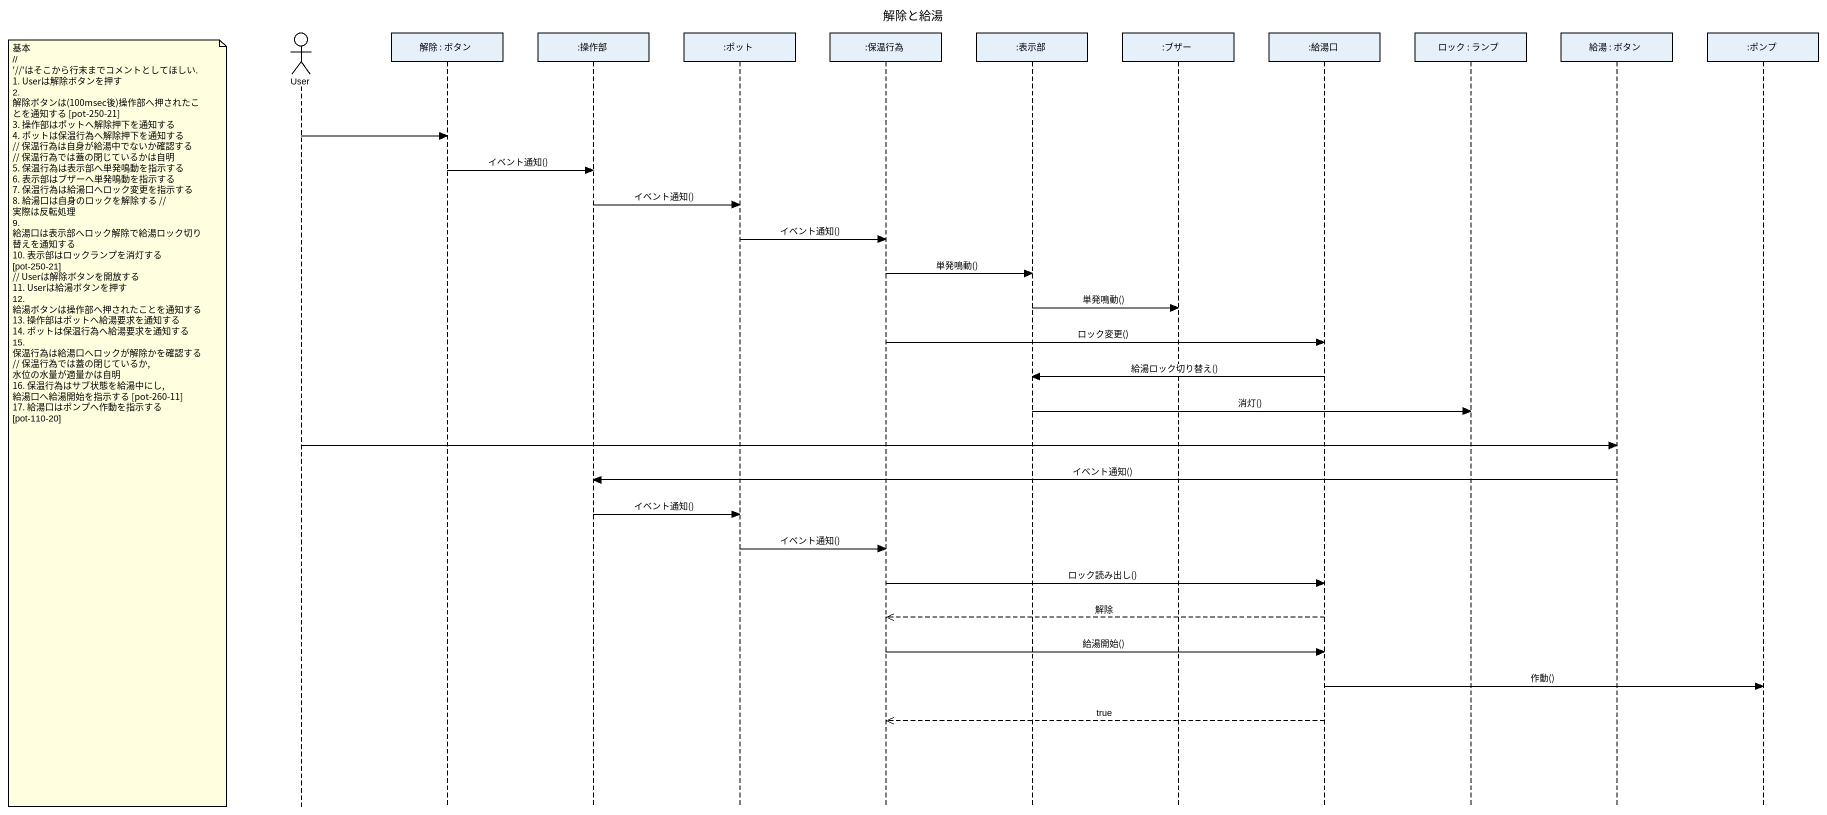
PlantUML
@startuml
title 解除と給湯
hide footbox
actor User
participant "解除 : ボタン" as 解除
participant ":操作部" as 操作部
participant ":ポット" as ポット
participant ":保温行為" as 保温行為
participant ":表示部" as 表示部
participant ":ブザー" as ブザー
participant ":給湯口" as 給湯口
participant "ロック : ランプ" as ロック
participant "給湯 : ボタン" as 給湯
participant ":ポンプ" as ポンプ

User -> 解除
解除 -> 操作部 : イベント通知()
操作部 -> ポット : イベント通知()
ポット -> 保温行為 : イベント通知()
保温行為 -> 表示部 : 単発鳴動()
表示部 -> ブザー : 単発鳴動()
保温行為 -> 給湯口 : ロック変更()
給湯口 -> 表示部 : 給湯ロック切り替え()
表示部 -> ロック : 消灯()
note left of User
  基本
  ~// '~//'はそこから行末までコメントとしてほしい.
  1. Userは解除ボタンを押す
  2. 解除ボタンは(100msec後)操作部へ押されたことを通知する [pot-250-21]
  3. 操作部はポットへ解除押下を通知する
  4. ポットは保温行為へ解除押下を通知する
  // 保温行為は自身が給湯中でないか確認する
  // 保温行為では蓋の閉じているかは自明
  5. 保温行為は表示部へ単発鳴動を指示する
  6. 表示部はブザーへ単発鳴動を指示する
  7. 保温行為は給湯口へロック変更を指示する
  8. 給湯口は自身のロックを解除する // 実際は反転処理
  9. 給湯口は表示部へロック解除で給湯ロック切り替えを通知する
  10. 表示部はロックランプを消灯する [pot-250-21]
  // Userは解除ボタンを開放する
  11. Userは給湯ボタンを押す
  12. 給湯ボタンは操作部へ押されたことを通知する
  13. 操作部はポットへ給湯要求を通知する
  14. ポットは保温行為へ給湯要求を通知する
  15. 保温行為は給湯口へロックが解除かを確認する
  // 保温行為では蓋の閉じているか, 水位の水量が適量かは自明
  16. 保温行為はサブ状態を給湯中にし, 給湯口へ給湯開始を指示する [pot-260-11]
  17. 給湯口はポンプへ作動を指示する [pot-110-20]
end note
User -> 給湯
給湯 -> 操作部 : イベント通知()
操作部 -> ポット : イベント通知()
ポット -> 保温行為 : イベント通知()
保温行為 -> 給湯口 : ロック読み出し()
給湯口 -->> 保温行為 : 解除
保温行為 -> 給湯口 : 給湯開始()
給湯口 -> ポンプ : 作動()
給湯口 -->> 保温行為 : true
@enduml
